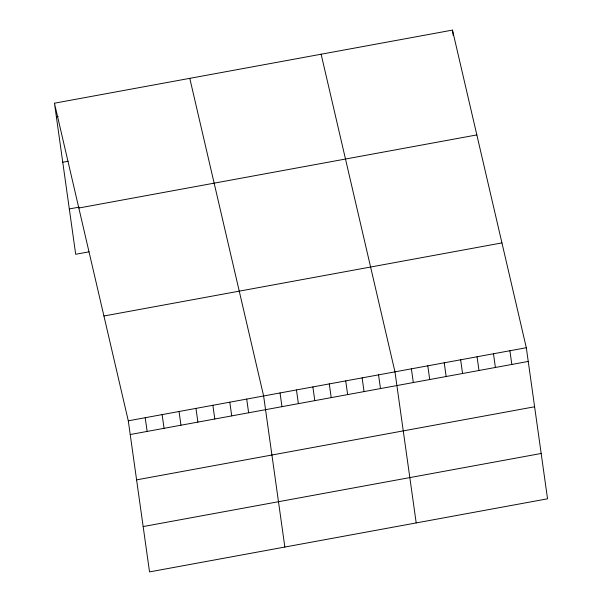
<?xml version="1.0" encoding="UTF-8"?>
<svg xmlns="http://www.w3.org/2000/svg" width="602" height="602" viewBox="0 0 602 602"><rect width="100%" height="100%" fill="white"/><g stroke="black" fill="none" stroke-linecap="round" stroke-linejoin="round"><path stroke-width="0.9" d="M54.458 103.198L452.471 30.1L526.314 347.73L547.542 498.802L149.529 571.9L128.294 420.821L54.458 103.198L75.686 254.27L89.043 251.824M56.385 116.908L58.161 116.577M62.751 162.239L68.094 161.253M69.32 208.939L79.11 207.141M78.824 208.014L476.837 134.916M103.928 316.005L501.948 242.907M128.294 420.821L526.314 347.73M130.22 434.531L528.24 361.441M136.594 479.862L534.606 406.771M143.156 526.569L541.175 453.472M321.129 54.225L394.965 371.848L416.2 522.927M189.78 78.343L263.623 395.973L284.851 547.045M509.894 350.74L511.82 364.451M452.471 30.1L453.246 35.586M493.474 353.758L495.401 367.468M477.055 356.775L478.981 370.486M460.635 359.785L462.562 373.496M444.223 362.803L446.15 376.513M427.804 365.82L429.73 379.531M411.384 368.83L413.311 382.541M378.545 374.865L380.472 388.576M362.126 377.875L364.059 391.586M345.714 380.893L347.64 394.603M329.294 383.91L331.22 397.621M312.874 386.928L314.801 400.631M296.455 389.938L298.381 403.649M280.035 392.956L281.962 406.666M246.707 399.073L248.634 412.784M229.791 402.181L231.717 415.892M212.875 405.289L214.801 419M195.959 408.397L197.885 422.107M179.042 411.505L180.969 425.215M162.126 414.612L164.053 428.323M145.21 417.713L147.136 431.423"/></g></svg>
